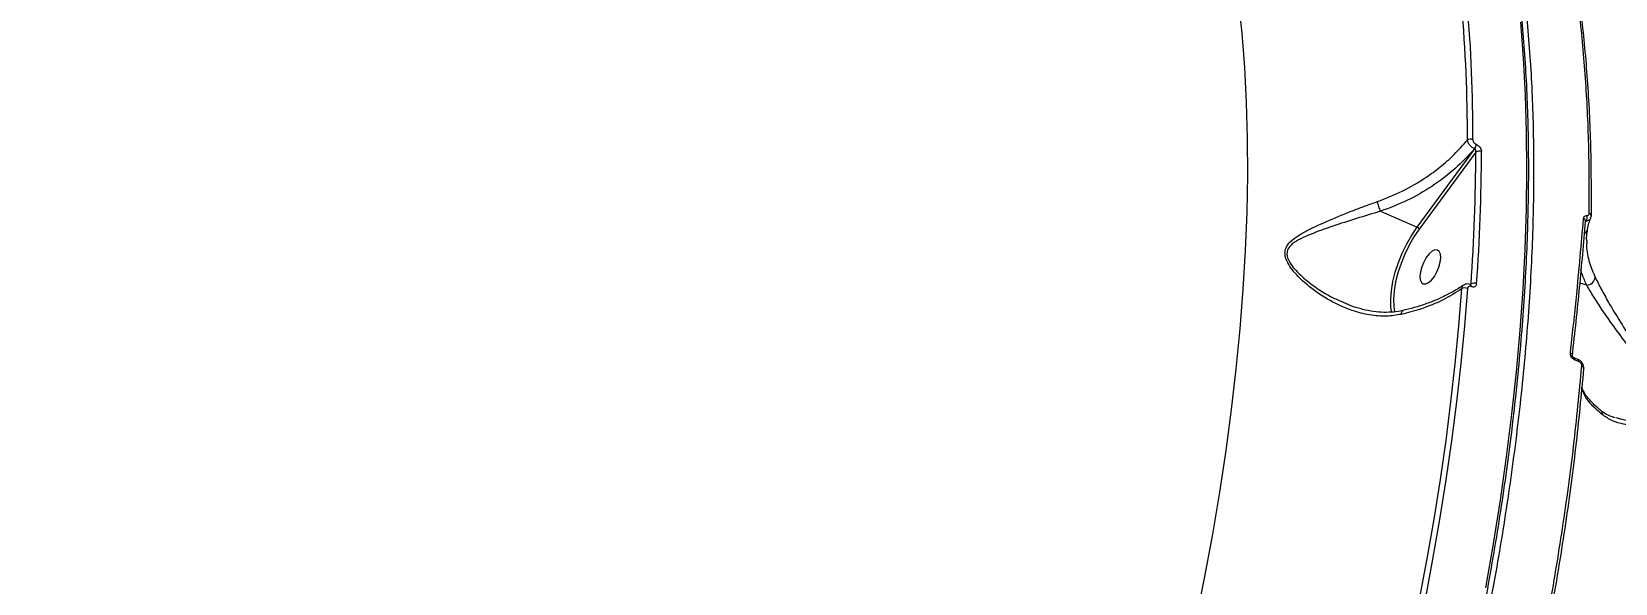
# Model space of a CAD drawing. Header units: millimetres. Extents: x -6104 to 7803, y -6013 to 4803.
# Drawn here: x 1548.4 to 1936.7, y -2054.7 to -1919.5 of the extents above; entities that cross this region are included whole.
import ezdxf

# ---------------------------------------------------------------- set-up
doc = ezdxf.new("R2010")
doc.units = ezdxf.units.MM
for name, color, linetype in [('DIKOM_ОБЪЕКТ', 7, 'Continuous'), ('DIKOM_РАЗМЕР_ЗОНА', 7, 'Continuous'), ('DIKOM_РАЗМЕР_ОБЪЕКТА', 7, 'Continuous')]:
    doc.layers.add(name, color=color, linetype=linetype)
doc.styles.add('style1', font='arial.ttf', dxfattribs={"width": 0.8})
doc.dimstyles.new('1-50', dxfattribs={"dimtxt": 300, "dimasz": 200, "dimexe": 100, "dimexo": 0, "dimgap": 100, "dimtad": 1, "dimtxsty": 'style1', "dimcen": 200, "dimclrd": 7, "dimclre": 7, "dimclrt": 7, "dimadec": 1, "dimazin": 2, "dimtfac": 1, "dimtmove": 0, "dimatfit": 2, "dimfxl": 0, "dimlwd": 25, "dimlwe": 18, "dimarcsym": 0})

# ---------------------------------------------------------------- blocks, each defined once
blk = doc.blocks.new('*D10')
at = {"layer": 'Defpoints', "color": 0, "transparency": 16777216}
for p in [(-4094.65, -224.49), (3111.63, -1726.03), (3111.63, -4948.58)]:
    blk.add_point(p, dxfattribs=at)
at = {"layer": 'DIKOM_РАЗМЕР_ОБЪЕКТА', "color": 7, "lineweight": 18, "transparency": 16777216}
for p, q in [((-4094.65, -224.49), (-4094.65, -5048.58)), ((3111.63, -1726.03), (3111.63, -5048.58))]:
    blk.add_line(p, q, dxfattribs=at)
at = {"layer": 'DIKOM_РАЗМЕР_ОБЪЕКТА', "color": 7, "lineweight": 25, "transparency": 16777216}
blk.add_line((-3894.65, -4948.58), (2911.63, -4948.58), dxfattribs=at)
at = {"layer": 'DIKOM_РАЗМЕР_ОБЪЕКТА', "color": 7, "transparency": 16777216}
for points in [[(-3894.65, -4915.24), (-3894.65, -4981.91), (-4094.65, -4948.58)], [(2911.63, -4915.24), (2911.63, -4981.91), (3111.63, -4948.58)]]:
    blk.add_solid(points, dxfattribs=at)
at = {"layer": 'DIKOM_РАЗМЕР_ОБЪЕКТА', "color": 7, "transparency": 16777216, "insert": (-134.24, -4695.4), "char_height": 300, "attachment_point": 5, "style": 'style1'}
blk.add_mtext('7200', dxfattribs=at)
blk = doc.blocks.new('*D12')
at = {"layer": 'Defpoints', "color": 0, "transparency": 16777216}
for p in [(-6103.62, -69.94), (4675.35, -1132.87), (4675.35, -5913.06)]:
    blk.add_point(p, dxfattribs=at)
at = {"layer": 'DIKOM_РАЗМЕР_ЗОНА', "color": 7, "lineweight": 18, "transparency": 16777216}
for p, q in [((-6103.62, -69.94), (-6103.62, -6013.06)), ((4675.35, -1132.87), (4675.35, -6013.06))]:
    blk.add_line(p, q, dxfattribs=at)
at = {"layer": 'DIKOM_РАЗМЕР_ЗОНА', "color": 7, "lineweight": 25, "transparency": 16777216}
blk.add_line((-5903.62, -5913.06), (4475.35, -5913.06), dxfattribs=at)
at = {"layer": 'DIKOM_РАЗМЕР_ЗОНА', "color": 7, "transparency": 16777216}
for points in [[(-5903.62, -5879.73), (-5903.62, -5946.4), (-6103.62, -5913.06)], [(4475.35, -5879.73), (4475.35, -5946.4), (4675.35, -5913.06)]]:
    blk.add_solid(points, dxfattribs=at)
at = {"layer": 'DIKOM_РАЗМЕР_ЗОНА', "color": 7, "transparency": 16777216, "insert": (271.51, -5659.89), "char_height": 300, "attachment_point": 5, "style": 'style1'}
blk.add_mtext('10800', dxfattribs=at)

msp = doc.modelspace()

# ---------------------------------------------------------------- linework, layer by layer
at = {"layer": 'DIKOM_ОБЪЕКТ', "color": 7, "linetype": 'Continuous', "lineweight": 15}
for p, q in [((1888.111, -1967.43), (1902.244, -1948.263)), ((1902.486, -1949.079), (1888.609, -1967.899)), ((1902.244, -1948.263), (1902.179, -1948.234)), ((1902.574, -1947.13), (1902.639, -1947.158)), ((1879.126, -1963.539), (1888.111, -1967.43)), ((1929.282, -1966.361), (1929.526, -1965.92)), ((1929.713, -1970.727), (1929.706, -1970.869)), ((1901.207, -1981.524), (1901.162, -1981.504)), ((1901.163, -1981.505), (1901.308, -1981.385)), ((1901.371, -1982.002), (1901.326, -1981.982)), ((1929.688, -1981.656), (1927.959, -1981.184)), ((1870.162, -1985.861), (1870.405, -1985.965)), ((1927.689, -2000.34), (1926.826, -2000.024))]:
    msp.add_line(p, q, dxfattribs=at)
at = {"layer": 'DIKOM_ОБЪЕКТ', "color": 7, "linetype": 'Continuous', "lineweight": 15, "flags": 128}
for points in [[(1833.911, -2063.586), (1836.036, -2053.083), (1837.97, -2042.672), (1839.712, -2032.362), (1841.259, -2022.163), (1842.611, -2012.084), (1843.765, -2002.136), (1844.722, -1992.326), (1845.479, -1982.665), (1846.037, -1973.161), (1846.395, -1963.823), (1846.552, -1954.66), (1846.508, -1945.68), (1846.264, -1936.891), (1845.82, -1928.303), (1845.175, -1919.922), (1844.331, -1911.757)], [(1904.916, -2055.845), (1906.808, -2045.022), (1908.506, -2034.305), (1910.011, -2023.705), (1911.32, -2013.23), (1912.433, -2002.888), (1913.348, -1992.689), (1914.064, -1982.641), (1914.582, -1972.752), (1914.9, -1963.031), (1915.018, -1953.487), (1914.937, -1944.126), (1914.656, -1934.957), (1914.176, -1925.988), (1913.496, -1917.226)], [(1930.775, -1964.577), (1930.773, -1964.612), (1930.752, -1964.707)], [(1881.86, -1988.353), (1881.666, -1987.016), (1881.614, -1985.113), (1881.779, -1983.02), (1882.158, -1980.786), (1882.742, -1978.464), (1883.517, -1976.108), (1884.466, -1973.773), (1885.565, -1971.514), (1886.79, -1969.383), (1888.111, -1967.43)], [(1888.609, -1967.899), (1887.328, -1969.793), (1886.14, -1971.859), (1885.074, -1974.05), (1884.154, -1976.314), (1883.403, -1978.599), (1882.836, -1980.85), (1882.469, -1983.016), (1882.309, -1985.045), (1882.359, -1986.891), (1882.552, -1988.208)], [(1929.363, -1965.89), (1929.351, -1965.954), (1929.309, -1966.057)], [(1891.624, -1980.381), (1892.324, -1979.483), (1892.943, -1978.398), (1893.433, -1977.216), (1893.752, -1976.03), (1893.876, -1974.939), (1893.794, -1974.029), (1893.514, -1973.375), (1893.056, -1973.03), (1892.459, -1973.022), (1891.772, -1973.351), (1891.049, -1973.99), (1890.349, -1974.889), (1889.73, -1975.973), (1889.24, -1977.156), (1888.92, -1978.342), (1888.796, -1979.433), (1888.878, -1980.343), (1889.159, -1980.996), (1889.617, -1981.342), (1890.213, -1981.35), (1890.901, -1981.021), (1891.624, -1980.381)], [(1888.719, -2058.564), (1890.57, -2048.728), (1892.264, -2038.972), (1893.801, -2029.303), (1895.18, -2019.728), (1896.399, -2010.254), (1897.458, -2000.888), (1898.357, -1991.634), (1899.093, -1982.501)], [(1900.437, -1982.452), (1899.699, -1991.606), (1898.798, -2000.879), (1897.736, -2010.267), (1896.515, -2019.762), (1895.133, -2029.357), (1893.592, -2039.047), (1891.894, -2048.825), (1890.04, -2058.683)], [(1925.668, -1998.259), (1925.801, -1998.327), (1925.915, -1998.405), (1926.008, -1998.491), (1926.076, -1998.582), (1926.118, -1998.677), (1926.133, -1998.773), (1926.13, -1998.82)], [(1928.469, -2001.464), (1928.593, -2001.52), (1928.701, -2001.586), (1928.792, -2001.659), (1928.863, -2001.738), (1928.913, -2001.82), (1928.94, -2001.905), (1928.943, -2001.989), (1928.923, -2002.071)]]:
    msp.add_lwpolyline(points, dxfattribs=at)
at = {"layer": 'DIKOM_ОБЪЕКТ', "color": 7, "linetype": 'Continuous', "lineweight": 15}
for centre, radius, start, end in [((1553.838, -1944.162), 346.585, 359.67726, 10.60481), ((1554.405, -1944.028), 347.365, 359.6773, 10.60443), ((1901.209, -1947.274), 1.404, 66.70646, 124.29868), ((1410.652, -1947.319), 491.838, 356.02835, 359.79497), ((1900.552, -1947.029), 2.025, 323.46866, 357.14222), ((1900.621, -1947.059), 2.021, 323.45089, 357.18192), ((1903.319, -1950.182), 1.383, 66.25913, 127.05619), ((1410.891, -1947.152), 492.988, 356.02817, 359.79496), ((1928.396, -1965.064), 1.418, 322.85164, 20.48404), ((1930.163, -1964.641), 0.615, 5.96575, 76.93898), ((1887.77, -1968.291), 0.926, 25.04354, 68.37482), ((1928.729, -1965.891), 0.634, 0.0692, 74.53196), ((1928.395, -1967.787), 1.475, 296.68728, 348.6664), ((1929.53, -1979.41), 2.251, 274.01578, 352.40461), ((1899.816, -1983.854), 1.533, 66.09537, 118.09191), ((1900.882, -1981.868), 0.459, 345.52457, 52.37149), ((1900.93, -1981.887), 0.456, 345.37931, 52.98976), ((1902.082, -1982.654), 1.486, 65.64574, 121.38675), ((1926.361, -1999.909), 0.478, 346.13267, 54.04316), ((1927.223, -2000.225), 0.481, 346.19086, 53.40689), ((1932.082, -2013.414), 1.481, 359.89693, 48.41323)]:
    msp.add_arc(centre, radius, start, end, dxfattribs=at)
for points, knots in [([(1873.825, -1806.548), (1873.842, -1806.564), (1876.538, -1809.059), (1881.369, -1815.112), (1888.203, -1824.786), (1894.232, -1835.629), (1899.542, -1847.398), (1904.123, -1860.059), (1908.055, -1873.807), (1911.294, -1888.644), (1913.813, -1904.542), (1915.556, -1921.152), (1916.535, -1938.399), (1916.779, -1956.198), (1916.292, -1974.838), (1915.043, -1994.291), (1913.019, -2014.507), (1910.264, -2035.041), (1906.805, -2055.815), (1902.683, -2076.747), (1897.832, -2098.179), (1892.236, -2120.056), (1885.898, -2142.311), (1878.956, -2164.454), (1871.449, -2186.412), (1863.426, -2208.118), (1854.758, -2229.924), (1845.445, -2251.758), (1835.507, -2273.543), (1825.599, -2293.898), (1815.835, -2312.82), (1806.309, -2330.339), (1796.453, -2347.552), (1786.29, -2364.407), (1775.93, -2380.724), (1765.426, -2396.425), (1755.925, -2409.954), (1749.859, -2418.139), (1747.389, -2421.472)], [0, 0, 0, 0, 0.0001878, 0.0303399, 0.0605166, 0.0906687, 0.1199697, 0.1492932, 0.1785943, 0.2087463, 0.238923, 0.2690751, 0.2983757, 0.3276989, 0.3569995, 0.3871513, 0.4173276, 0.4474793, 0.4767801, 0.5061036, 0.5354043, 0.5655563, 0.5957329, 0.6258848, 0.6551856, 0.6845091, 0.7138099, 0.7439618, 0.7741383, 0.8042902, 0.8297913, 0.8553221, 0.880853, 0.9066258, 0.9323986, 0.9575223, 0.9827031, 1, 1, 1, 1]), ([(1819.918, -2302.171), (1820.831, -2300.388), (1823.477, -2295.218), (1827.775, -2286.588), (1832.771, -2276.258), (1837.649, -2265.849), (1842.408, -2255.37), (1847.044, -2244.828), (1851.552, -2234.231), (1855.93, -2223.588), (1860.174, -2212.906), (1864.282, -2202.194), (1868.249, -2191.458), (1872.074, -2180.709), (1875.753, -2169.952), (1879.284, -2159.198), (1882.663, -2148.453), (1885.888, -2137.726), (1888.958, -2127.024), (1891.868, -2116.357), (1894.618, -2105.731), (1897.206, -2095.155), (1899.628, -2084.637), (1901.884, -2074.184), (1903.972, -2063.805), (1905.89, -2053.507), (1907.637, -2043.298), (1909.211, -2033.185), (1910.611, -2023.177), (1911.836, -2013.28), (1912.885, -2003.503), (1913.758, -1993.852), (1914.453, -1984.335), (1914.971, -1974.958), (1915.31, -1965.729), (1915.47, -1956.655), (1915.452, -1947.742), (1915.254, -1938.998), (1914.878, -1930.428), (1914.324, -1922.039), (1913.591, -1913.838), (1912.68, -1905.83), (1911.592, -1898.022), (1910.327, -1890.419), (1908.887, -1883.028), (1907.272, -1875.853), (1905.484, -1868.9), (1903.524, -1862.175), (1901.392, -1855.683), (1899.092, -1849.428), (1896.623, -1843.416), (1893.989, -1837.651), (1891.19, -1832.138), (1888.231, -1826.881), (1885.11, -1821.884), (1881.835, -1817.149), (1878.399, -1812.694), (1875.311, -1809.03), (1873.309, -1806.964), (1872.56, -1806.19)], [0, 0, 0, 0, 0.0093746, 0.0271866, 0.0449985, 0.0628105, 0.0806222, 0.0984342, 0.1162461, 0.134058, 0.1518699, 0.1696819, 0.1874939, 0.2053059, 0.2231184, 0.2409307, 0.2587433, 0.2765562, 0.2943693, 0.3121826, 0.3299963, 0.3478102, 0.3656245, 0.3834392, 0.4012543, 0.4190699, 0.4368861, 0.4547028, 0.4725198, 0.4903376, 0.508156, 0.5259752, 0.5437951, 0.5616156, 0.5794371, 0.5972593, 0.6150823, 0.6329064, 0.6507313, 0.668557, 0.6863838, 0.7042114, 0.7220398, 0.739869, 0.7576988, 0.7755291, 0.7933595, 0.8111899, 0.8290198, 0.8468486, 0.8646758, 0.8825007, 0.9003223, 0.9181399, 0.9359524, 0.9537585, 0.9715573, 0.9893479, 1, 1, 1, 1]), ([(1916.885, -1862.859), (1917.161, -1863.118), (1919.652, -1865.448), (1923.966, -1870.661), (1929.768, -1878.547), (1935.252, -1887.658), (1940.377, -1897.946), (1945.042, -1909.507), (1949.104, -1922.081), (1952.518, -1935.671), (1955.247, -1950.256), (1957.205, -1965.354), (1958.423, -1980.868), (1958.947, -1996.699), (1958.795, -2013.276), (1957.933, -2030.573), (1956.343, -2048.547), (1954.008, -2067.201), (1950.9, -2086.487), (1946.987, -2106.453), (1942.302, -2126.807), (1936.97, -2147.062), (1931.08, -2167.042), (1924.709, -2186.672), (1917.69, -2206.504), (1910.026, -2226.479), (1901.733, -2246.53), (1893.05, -2266.101), (1884.034, -2285.142), (1874.741, -2303.612), (1864.974, -2321.93), (1854.74, -2340.016), (1844.092, -2357.858), (1836.733, -2369.326), (1833.055, -2375.058)], [0, 0, 0, 0, 0.00362333, 0.03267751, 0.06202086, 0.09136412, 0.12380246, 0.1562658, 0.18870386, 0.22209805, 0.25551995, 0.28891367, 0.3203315, 0.35177295, 0.38319047, 0.41551451, 0.44786506, 0.48018897, 0.51368225, 0.54717551, 0.58114976, 0.61512431, 0.64703362, 0.67896806, 0.71087771, 0.74371715, 0.77658352, 0.80942335, 0.8407557, 0.87211054, 0.90344315, 0.93562061, 0.96782235, 1, 1, 1, 1]), ([(1930.302, -1964.042), (1930.302, -1958.38), (1930.303, -1947.056), (1929.471, -1930.811), (1928.073, -1915.094), (1926.578, -1905.212), (1925.831, -1900.271)], [0, 0, 0, 0, 0.2486168, 0.4972324, 0.7486166, 1, 1, 1, 1]), ([(1926.279, -1901.039), (1927.019, -1905.917), (1928.498, -1915.672), (1929.901, -1931.293), (1930.749, -1947.561), (1930.751, -1958.992), (1930.752, -1964.707)], [0, 0, 0, 0, 0.248616, 0.49723164, 0.74861603, 1, 1, 1, 1]), ([(1878.324, -1961.162), (1880.397, -1960.354), (1884.595, -1958.717), (1889.658, -1955.722), (1893.863, -1952.639), (1897.31, -1949.627), (1899.377, -1947.29), (1900.418, -1946.115)], [0, 0, 0, 0, 0.2398762, 0.4858765, 0.6394182, 0.8185481, 1, 1, 1, 1]), ([(1902.179, -1948.234), (1900.642, -1949.888), (1897.53, -1953.24), (1891.906, -1957.442), (1885.763, -1961.02), (1881.357, -1962.692), (1879.126, -1963.539)], [0, 0, 0, 0, 0.2516549, 0.5098656, 0.7518696, 1, 1, 1, 1]), ([(1902.179, -1948.234), (1902.084, -1948.185), (1901.812, -1948.043), (1901.358, -1947.695), (1900.892, -1947.187), (1900.54, -1946.625), (1900.458, -1946.284), (1900.418, -1946.115)], [0, 0, 0, 0, 0.1131982, 0.3259293, 0.5480113, 0.7754536, 1, 1, 1, 1]), ([(1901.764, -1945.985), (1901.774, -1946.082), (1901.793, -1946.276), (1901.943, -1946.587), (1902.162, -1946.86), (1902.387, -1947.039), (1902.526, -1947.106), (1902.574, -1947.13)], [0, 0, 0, 0, 0.2288434, 0.4578553, 0.6784842, 0.8883137, 1, 1, 1, 1]), ([(1902.486, -1949.079), (1902.501, -1949.003), (1902.531, -1948.854), (1902.51, -1948.628), (1902.443, -1948.447), (1902.367, -1948.348), (1902.303, -1948.293), (1902.268, -1948.275), (1902.244, -1948.263)], [0, 0, 0, 0, 0.25539799, 0.49898252, 0.71687792, 0.86160875, 0.90712462, 1, 1, 1, 1]), ([(1902.639, -1947.158), (1902.711, -1947.193), (1902.924, -1947.296), (1903.268, -1947.572), (1903.603, -1947.992), (1903.833, -1948.469), (1903.862, -1948.768), (1903.876, -1948.917)], [0, 0, 0, 0, 0.1083531, 0.3204519, 0.5430623, 0.7715737, 1, 1, 1, 1]), ([(1884.222, -1988.8), (1883.017, -1988.996), (1880.43, -1989.416), (1876.362, -1989.037), (1871.702, -1987.832), (1866.697, -1985.556), (1862.133, -1982.512), (1859.001, -1979.692), (1857.165, -1977.516), (1856.113, -1975.821), (1855.735, -1974.542), (1855.679, -1973.467), (1855.919, -1972.316), (1857.052, -1970.841), (1858.932, -1969.467), (1862.087, -1967.716), (1866.567, -1965.701), (1871.385, -1963.74), (1875.363, -1962.218), (1877.334, -1961.515), (1878.324, -1961.162)], [0, 0, 0, 0, 0.0590569, 0.1267715, 0.1965292, 0.2899975, 0.3861949, 0.4527717, 0.486431, 0.5209062, 0.5489132, 0.554251, 0.5800469, 0.6152117, 0.661734, 0.7094928, 0.8061411, 0.905604, 0.952555, 1, 1, 1, 1]), ([(1879.124, -1963.537), (1879.124, -1963.537), (1877.152, -1964.129), (1873.148, -1965.317), (1867.347, -1967.212), (1862.806, -1968.798), (1859.528, -1970.227), (1857.603, -1971.339), (1856.405, -1972.608), (1856.155, -1973.641), (1856.219, -1974.608), (1856.628, -1975.777), (1857.72, -1977.33), (1859.623, -1979.361), (1862.834, -1981.963), (1866.53, -1984.4), (1869.267, -1985.501), (1870.162, -1985.861)], [0, 0, 0, 0, 0.0000257, 0.1275479, 0.2584501, 0.3927639, 0.4544898, 0.5172432, 0.5615666, 0.5930682, 0.5995752, 0.634177, 0.6774748, 0.7224962, 0.8114698, 0.938325, 1, 1, 1, 1]), ([(1879.124, -1963.537), (1879.059, -1963.356), (1878.929, -1962.994), (1878.707, -1962.345), (1878.52, -1961.781), (1878.396, -1961.392), (1878.342, -1961.221), (1878.324, -1961.162)], [0, 0, 0, 0, 0.2487888, 0.4976006, 0.746367, 0.912667, 1, 1, 1, 1]), ([(1879.126, -1963.539), (1879.126, -1963.539), (1879.125, -1963.538), (1879.124, -1963.538), (1879.124, -1963.537), (1879.124, -1963.537)], [0, 0, 0, 0, 0.4578483, 0.8502971, 1, 1, 1, 1]), ([(1928.898, -1965.279), (1928.923, -1965.158), (1928.971, -1964.914), (1929.216, -1964.672), (1929.488, -1964.573), (1929.672, -1964.569), (1929.724, -1964.568)], [0, 0, 0, 0, 0.2927323, 0.5849601, 0.8819669, 1, 1, 1, 1]), ([(1929.724, -1964.568), (1929.783, -1964.565), (1929.93, -1964.558), (1930.121, -1964.467), (1930.27, -1964.292), (1930.291, -1964.125), (1930.302, -1964.042)], [0, 0, 0, 0, 0.1836183, 0.4626751, 0.7310021, 1, 1, 1, 1]), ([(1930.644, -1965.125), (1930.692, -1965.024), (1930.774, -1964.85), (1930.759, -1964.658), (1930.753, -1964.577)], [0, 0, 0, 0, 0.58007332, 1, 1, 1, 1]), ([(1925.668, -1998.259), (1925.73, -1997.713), (1926.043, -1994.983), (1926.809, -1988.003), (1927.876, -1977.46), (1928.557, -1969.342), (1928.898, -1965.279)], [0, 0, 0, 0, 0.0480638, 0.2403217, 0.6198783, 1, 1, 1, 1]), ([(1929.309, -1966.057), (1928.858, -1971.388), (1927.953, -1982.063), (1926.705, -1993.32), (1926.08, -1998.955)], [0, 0, 0, 0, 0.4993576, 1, 1, 1, 1]), ([(1929.526, -1965.92), (1929.512, -1965.915), (1929.463, -1965.898), (1929.39, -1965.896), (1929.353, -1965.938), (1929.335, -1965.957)], [0, 0, 0, 0, 0.1762972, 0.6096195, 1, 1, 1, 1]), ([(1930.654, -1965.129), (1930.649, -1965.158), (1930.608, -1965.358), (1930.337, -1965.633), (1929.94, -1965.861), (1929.637, -1965.904), (1929.526, -1965.92)], [0, 0, 0, 0, 0.060896, 0.4230195, 0.7889783, 1, 1, 1, 1]), ([(1929.691, -1970.85), (1929.688, -1970.81), (1929.633, -1969.99), (1929.702, -1969.062), (1929.889, -1968.19), (1929.913, -1968.076)], [0, 0, 0, 0, 0.04327926, 0.8746556, 1, 1, 1, 1]), ([(1929.844, -1968.078), (1929.849, -1968.044), (1929.935, -1967.452), (1930.166, -1966.49), (1930.523, -1965.57), (1930.688, -1965.143)], [0, 0, 0, 0, 0.0312013, 0.5508607, 1, 1, 1, 1]), ([(1929.706, -1970.869), (1929.679, -1971.24), (1929.553, -1973.002), (1930.194, -1975.988), (1931.271, -1978.544), (1931.761, -1979.708)], [0, 0, 0, 0, 0.12664647, 0.60224207, 1, 1, 1, 1]), ([(1929.688, -1981.656), (1929.289, -1980.797), (1928.699, -1979.525), (1928.367, -1978.236), (1928.259, -1977.817)], [0, 0, 0, 0, 0.6753143, 1, 1, 1, 1]), ([(1931.761, -1979.708), (1932.232, -1980.65), (1933.175, -1982.534), (1935.237, -1986.272), (1937.902, -1990.669), (1940.825, -1995.197), (1943.591, -1999.222), (1946, -2002.794), (1947.94, -2006.03), (1949.212, -2008.725), (1949.697, -2010.815), (1949.421, -2012.596), (1948.432, -2013.872), (1947.114, -2014.751), (1945.01, -2015.583), (1942.129, -2016.072), (1938.823, -2015.823), (1935.915, -2015.017), (1934.347, -2013.95), (1933.563, -2013.417)], [0, 0, 0, 0, 0.0638309, 0.127768, 0.2158813, 0.3041209, 0.3656049, 0.4271888, 0.4882525, 0.5268752, 0.5576019, 0.5885658, 0.6243083, 0.6585515, 0.6928964, 0.7748895, 0.8569905, 0.9285284, 1, 1, 1, 1]), ([(1899.093, -1982.501), (1897.601, -1983.445), (1894.575, -1985.36), (1889.451, -1987.436), (1885.801, -1988.388), (1884.222, -1988.8)], [0, 0, 0, 0, 0.3558625, 0.7214854, 1, 1, 1, 1]), ([(1899.489, -1981.604), (1899.092, -1981.885), (1897.993, -1982.664), (1895.916, -1983.824), (1893.301, -1985.081), (1890.453, -1986.199), (1887.546, -1987.151), (1885.521, -1987.645), (1884.569, -1987.877)], [0, 0, 0, 0, 0.10238, 0.283662, 0.4664442, 0.6505974, 0.8357859, 1, 1, 1, 1]), ([(1899.093, -1982.501), (1899.125, -1982.33), (1899.189, -1981.987), (1899.364, -1981.702), (1899.509, -1981.642), (1899.51, -1981.642)], [0, 0, 0, 0, 0.4985723, 0.9967054, 1, 1, 1, 1]), ([(1901.163, -1981.505), (1901.163, -1981.505), (1900.968, -1981.383), (1900.527, -1981.328), (1899.952, -1981.37), (1899.664, -1981.562), (1899.545, -1981.641)], [0, 0, 0, 0, 0.0012878, 0.3943186, 0.7498502, 1, 1, 1, 1]), ([(1901.326, -1981.982), (1901.264, -1981.96), (1901.108, -1981.903), (1900.868, -1981.902), (1900.645, -1981.999), (1900.485, -1982.185), (1900.453, -1982.363), (1900.437, -1982.452)], [0, 0, 0, 0, 0.1423266, 0.3570601, 0.5715882, 0.7857171, 1, 1, 1, 1]), ([(1901.306, -1981.552), (1901.303, -1981.554), (1901.299, -1981.558), (1901.229, -1981.531), (1901.203, -1981.52)], [0, 0, 0, 0, 0.6274712, 1, 1, 1, 1]), ([(1901.251, -1981.539), (1901.258, -1981.531), (1901.293, -1981.493), (1901.301, -1981.433), (1901.308, -1981.385)], [0, 0, 0, 0, 0.1954981, 1, 1, 1, 1]), ([(1902.695, -1981.3), (1902.672, -1981.433), (1902.626, -1981.699), (1902.386, -1981.978), (1902.052, -1982.122), (1901.694, -1982.12), (1901.463, -1982.035), (1901.371, -1982.002)], [0, 0, 0, 0, 0.2150517, 0.4299881, 0.6446819, 0.859201, 1, 1, 1, 1]), ([(1936.869, -2014.096), (1937.548, -2014.297), (1939.22, -2014.792), (1942.174, -2014.882), (1944.86, -2014.581), (1946.805, -2013.919), (1948.017, -2013.229), (1948.871, -2012.233), (1949.073, -2011.222), (1949.025, -2010.195), (1948.635, -2008.821), (1947.587, -2006.888), (1945.785, -2004.201), (1943.285, -2000.929), (1940.039, -1996.757), (1936.645, -1992.262), (1933.679, -1988.037), (1931.328, -1984.418), (1930.239, -1982.584), (1929.688, -1981.656)], [0, 0, 0, 0, 0.05723404, 0.14082093, 0.22574271, 0.26007521, 0.29496337, 0.33072486, 0.35558913, 0.36193872, 0.39316209, 0.43305345, 0.47461718, 0.55675308, 0.64027314, 0.74441618, 0.85084088, 0.92452641, 1, 1, 1, 1]), ([(1884.572, -1987.859), (1884.398, -1987.906), (1883.476, -1988.151), (1881.713, -1988.312), (1879.272, -1988.333), (1876.705, -1988.038), (1874.068, -1987.434), (1871.932, -1986.757), (1870.716, -1986.212), (1870.368, -1986.056)], [0, 0, 0, 0, 0.0372238, 0.1975556, 0.3672952, 0.5460393, 0.7321196, 0.9233742, 1, 1, 1, 1]), ([(1884.222, -1988.8), (1884.224, -1988.767), (1884.231, -1988.64), (1884.269, -1988.362), (1884.377, -1988.039), (1884.521, -1987.959), (1884.592, -1987.92)], [0, 0, 0, 0, 0.0670849, 0.2626452, 0.6370344, 1, 1, 1, 1]), ([(1926.826, -2000.024), (1926.687, -1999.96), (1926.409, -1999.831), (1926.05, -1999.484), (1925.794, -1999.074), (1925.656, -1998.646), (1925.664, -1998.385), (1925.668, -1998.259)], [0, 0, 0, 0, 0.20649836, 0.41340504, 0.61425168, 0.8134784, 1, 1, 1, 1]), ([(1926.641, -1999.52), (1926.635, -1999.518), (1926.599, -1999.508), (1926.504, -1999.456), (1926.381, -1999.358), (1926.272, -1999.234), (1926.19, -1999.096), (1926.141, -1998.962), (1926.127, -1998.858), (1926.131, -1998.83), (1926.133, -1998.818)], [0, 0, 0, 0, 0.0305293, 0.183204, 0.3137789, 0.4467687, 0.5811217, 0.7159557, 0.8758036, 1, 1, 1, 1]), ([(1927.509, -1999.839), (1927.306, -1999.765), (1927.017, -1999.66), (1926.73, -1999.554), (1926.644, -1999.522)], [0, 0, 0, 0, 0.7000714, 1, 1, 1, 1]), ([(1916.297, -2082.209), (1917.7, -2075.3), (1920.506, -2061.482), (1923.857, -2041.108), (1926.618, -2021.01), (1927.852, -2007.979), (1928.469, -2001.464)], [0, 0, 0, 0, 0.2484767, 0.4969546, 0.7484771, 1, 1, 1, 1]), ([(1928.923, -2002.071), (1928.316, -2008.498), (1927.101, -2021.35), (1924.369, -2041.329), (1921.023, -2061.748), (1918.188, -2075.715), (1916.77, -2082.698)], [0, 0, 0, 0, 0.2484744, 0.4969507, 0.7484749, 1, 1, 1, 1]), ([(1928.925, -2001.982), (1928.932, -2001.804), (1928.949, -2001.4), (1928.688, -2000.777), (1928.218, -2000.221), (1927.781, -1999.922), (1927.528, -1999.85), (1927.507, -1999.844)], [0, 0, 0, 0, 0.197572, 0.4485975, 0.707738, 0.9750308, 1, 1, 1, 1]), ([(1928.469, -2001.464), (1928.47, -2001.399), (1928.472, -2001.246), (1928.394, -2000.984), (1928.224, -2000.708), (1927.978, -2000.472), (1927.785, -2000.384), (1927.689, -2000.34)], [0, 0, 0, 0, 0.1487944, 0.3487644, 0.5573608, 0.779103, 1, 1, 1, 1]), ([(1933.563, -2013.417), (1933, -2012.938), (1931.308, -2011.498), (1929.35, -2009.259), (1928.725, -2007.602), (1928.438, -2006.841)], [0, 0, 0, 0, 0.2123853, 0.6381101, 1, 1, 1, 1]), ([(1933.081, -2012.292), (1932.733, -2012.007), (1931.826, -2011.263), (1930.671, -2010.092), (1929.6, -2008.803), (1928.849, -2007.654), (1928.575, -2006.994), (1928.453, -2006.698)], [0, 0, 0, 0, 0.1397395, 0.3650001, 0.5904329, 0.8162152, 1, 1, 1, 1]), ([(1936.692, -2014.143), (1936.222, -2014.003), (1935.173, -2013.69), (1933.984, -2013.067), (1933.305, -2012.494), (1933.077, -2012.301)], [0, 0, 0, 0, 0.3504545, 0.7813571, 1, 1, 1, 1])]:
    msp.add_open_spline(points, degree=3, knots=knots, dxfattribs=at)

# ---------------------------------------------------------------- dimensions: what is measured, and where the dimension line sits
at = {"layer": 'DIKOM_РАЗМЕР_ЗОНА'}
dim = msp.add_linear_dim(base=(4675.352, -5913.064), p1=(-6103.623, -69.942), p2=(4675.352, -1132.872), text='10800', dimstyle='1-50', dxfattribs=at)
dim.commit()
dim.dimension.update_dxf_attribs({"geometry": '*D12', "text_midpoint": (271.508, -5913.064), "dimtype": 160})
at = {"layer": 'DIKOM_РАЗМЕР_ОБЪЕКТА'}
dim = msp.add_linear_dim(base=(3111.629, -4948.576), p1=(-4094.654, -224.488), p2=(3111.629, -1726.033), text='7200', dimstyle='1-50', dxfattribs=at)
dim.commit()
dim.dimension.update_dxf_attribs({"geometry": '*D10', "text_midpoint": (-134.242, -4948.576), "dimtype": 160})

doc.saveas('drawing.dxf')
